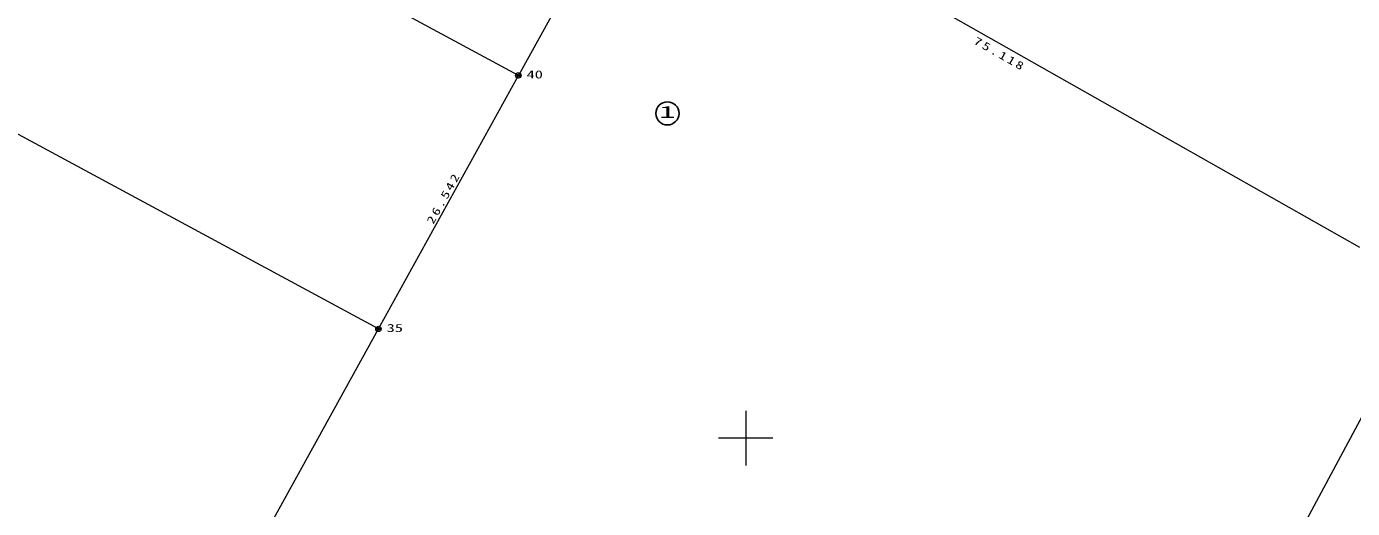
# Model space of a CAD drawing. Units: millimetres at full size, sheet at 1:500; details may follow other scales. Extents: x 56386042 to 56854500, y 25771750 to 26117216.
# Drawn here: x 56534121 to 56655588, y 25993559 to 26037749 of the extents above; entities that cross this region are included whole.
import ezdxf
from ezdxf.enums import TextEntityAlignment as Align

# ---------------------------------------------------------------- set-up
doc = ezdxf.new("R2010")
doc.units = ezdxf.units.MM
doc.header["$LTSCALE"] = 500
doc.header["$PDMODE"] = 32
doc.header["$PDSIZE"] = 250
doc.layers.add('レイヤ1', color=7, linetype='Continuous', lineweight=13)
doc.styles.add('ＭＳ ゴシック', font='')
doc.styles.get('ＭＳ ゴシック').set_extended_font_data('MS Gothic')

msp = doc.modelspace()

# ---------------------------------------------------------------- linework, layer by layer
at = {"layer": 'レイヤ1'}
for p, q in [((56579179, 26033264), (56497982, 26077197)), ((56566361, 26010022), (56485338, 26053800)), ((56590916, 26054546), (56579179, 26033264)), ((56656251, 26017478), (56590916, 26054546)), ((56566361, 26010022), (56579179, 26033264)), ((56662728, 26013707), (56618058, 25930499)), ((56544241, 25969924), (56566361, 26010022))]:
    msp.add_line(p, q, dxfattribs=at)
at = {"layer": 'レイヤ1', "lineweight": 18}
for p, q in [((56600000, 26002500), (56600000, 25997500)), ((56602500, 26000000), (56597500, 26000000))]:
    msp.add_line(p, q, dxfattribs=at)
at = {"layer": 'レイヤ1'}
for centre in [(56579179, 26033264), (56566361, 26010022)]:
    msp.add_circle(centre, 250, dxfattribs=at)
at = {"layer": 'レイヤ1', "lineweight": 25}
msp.add_circle((56592834.4, 26029781.9), 1060.7, dxfattribs=at)
at = {"layer": 'レイヤ1'}
for p in [(56579179, 26033264), (56566361, 26010022)]:
    msp.add_point(p, dxfattribs=at)

# ---------------------------------------------------------------- texts
at = {"layer": 'レイヤ1', "style": 'ＭＳ ゴシック'}
for s, height, width, p in [('40', 733.1, 1.5, (56579929.5, 26032764)), ('1', 1100, 2, (56592084.4, 26029031.9)), ('35', 733.1, 1.5, (56567111.5, 26009522))]:
    msp.add_text(s, height=height, dxfattribs=dict(at, width=width)).set_placement(p, align=Align.BOTTOM_LEFT)
at = {"layer": 'レイヤ1', "char_height": 733.1, "attachment_point": 7, "style": 'ＭＳ ゴシック'}
for s, insert, rotation in [('\\T1.3;\\W1.35;75.118', (56620816.9, 26036201.9), 330.431), ('\\T1.3;\\W1.35;26.542', (56571387.5, 26019550.4), 61.123)]:
    msp.add_mtext(s, dxfattribs=dict(at, insert=insert, rotation=rotation))

doc.saveas('drawing.dxf')
